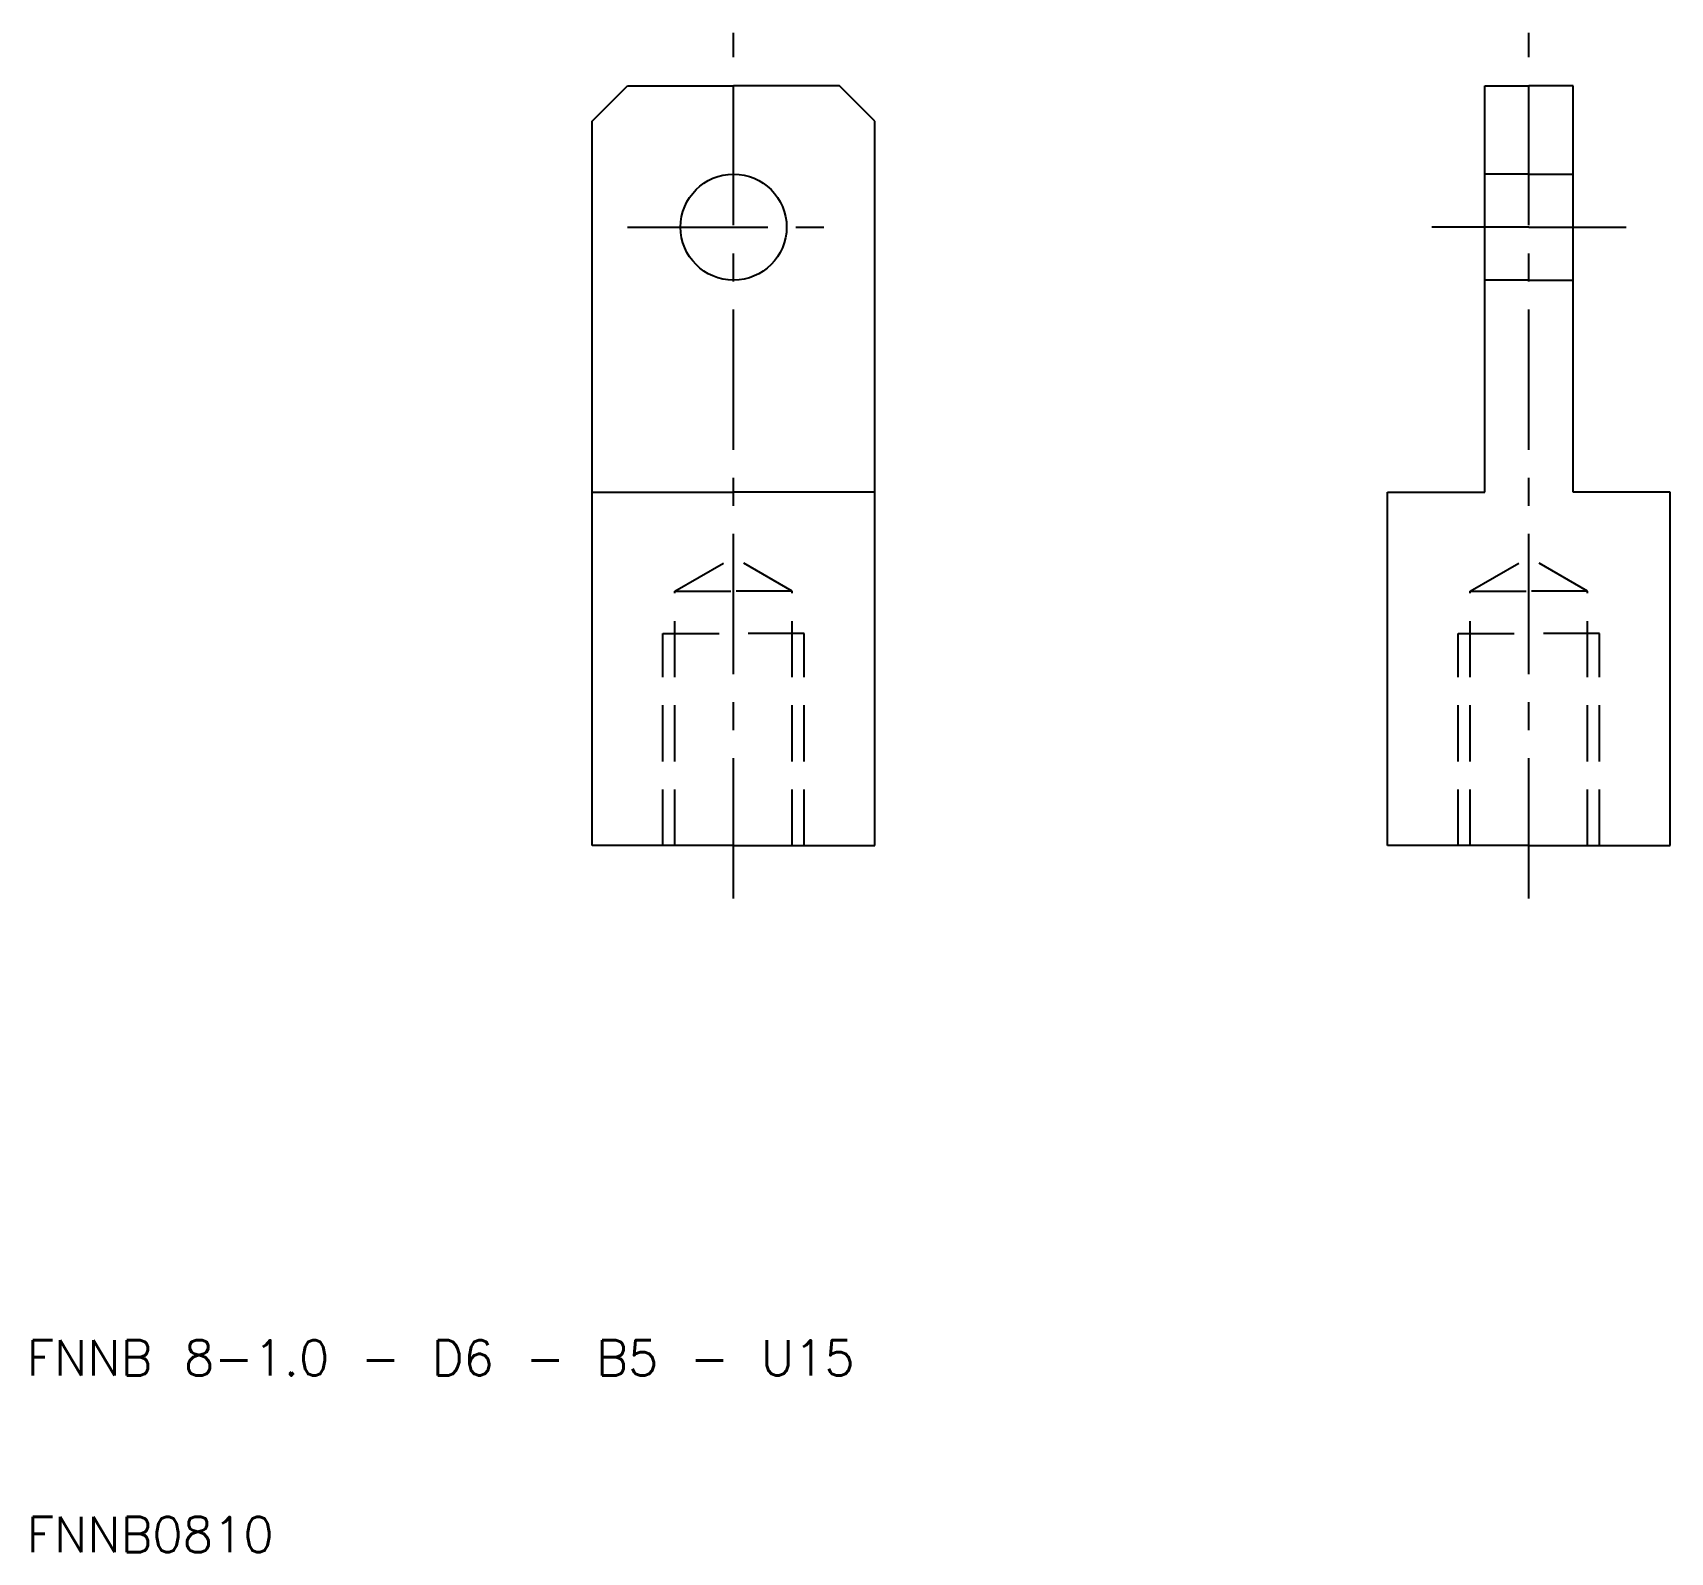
# Model space of a CAD drawing. Extents: x 10.3 to 103, y 10 to 96.
import ezdxf

# ---------------------------------------------------------------- set-up
doc = ezdxf.new("R2010")
doc.units = 0
doc.header["$LTSCALE"] = 0.25
doc.linetypes.add('CENTER', pattern=[50.8, 31.75, -6.35, 6.35, -6.35])
doc.linetypes.add('DASHED', pattern=[19.05, 12.7, -6.35])
doc.layers.get('0').update_dxf_attribs({"linetype": 'CONTINUOUS'})
doc.layers.add('CENTER', color=1, linetype='CENTER')
doc.styles.get("Standard").update_dxf_attribs({"font": 'txt.shx', "bigfont": 'extfont.shx'})

msp = doc.modelspace()

# ---------------------------------------------------------------- linework, layer by layer
for p, q in [((42, 91), (44, 93)), ((44, 93), (50, 93)), ((56, 93), (50, 93)), ((58, 91), (56, 93)), ((92.5, 70), (92.5, 93)), ((92.5, 93), (95, 93)), ((97.5, 93), (95, 93)), ((97.5, 70), (97.5, 93)), ((42, 50), (42, 91)), ((58, 50), (58, 91)), ((42, 70), (50, 70)), ((58, 70), (50, 70)), ((87, 50), (87, 70)), ((87, 70), (92.5, 70)), ((103, 70), (97.5, 70)), ((103, 50), (103, 70)), ((50, 50), (42, 50)), ((50, 50), (58, 50)), ((95, 50), (87, 50)), ((95, 50), (103, 50))]:
    msp.add_line(p, q)
at = {"color": 3, "linetype": 'DASHED'}
for p, q in [((95, 88), (92.5, 88)), ((95, 88), (97.5, 88)), ((95, 82), (92.5, 82)), ((95, 82), (97.5, 82)), ((46.6765, 64.4), (50, 66.3188)), ((53.3235, 64.4), (50, 66.3188)), ((91.6765, 64.4), (95, 66.3188)), ((98.3235, 64.4), (95, 66.3188)), ((46.6765, 50), (46.6765, 64.4)), ((46.6765, 64.4), (50, 64.4)), ((53.3235, 64.4), (50, 64.4)), ((53.3235, 50), (53.3235, 64.4)), ((91.6765, 50), (91.6765, 64.4)), ((91.6765, 64.4), (95, 64.4)), ((98.3235, 64.4), (95, 64.4)), ((98.3235, 50), (98.3235, 64.4)), ((46, 50), (46, 62)), ((46, 62), (50, 62)), ((54, 62), (50, 62)), ((54, 50), (54, 62)), ((91, 50), (91, 62)), ((91, 62), (95, 62)), ((99, 62), (95, 62)), ((99, 50), (99, 62))]:
    msp.add_line(p, q, dxfattribs=at)
msp.add_circle((50, 85), 3)
at = {"layer": 'CENTER', "color": 1, "linetype": 'CENTER'}
for p, q in [((50, 47), (50, 96)), ((95, 47), (95, 96)), ((44, 85), (56, 85)), ((95, 85), (89.5, 85)), ((95, 85), (100.5, 85))]:
    msp.add_line(p, q, dxfattribs=at)

# ---------------------------------------------------------------- texts
for s, p in [('FNNB 8-1.0 - D6 - B5 - U15', (10, 20)), ('FNNB0810', (10, 10))]:
    msp.add_text(s, height=2).set_placement(p)

doc.saveas('drawing.dxf')
